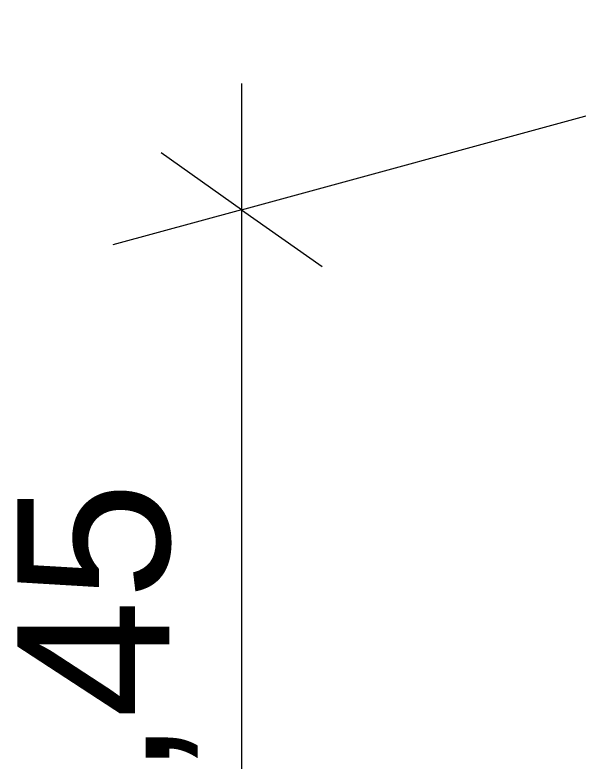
# Model space of a CAD drawing. Header units: metres. Extents: x 1.1 to 63.3, y -3.6 to 22.8.
# Drawn here: x 57.618 to 57.8492, y 17.8829 to 18.189 of the extents above; entities that cross this region are included whole.
import ezdxf

# ---------------------------------------------------------------- set-up
doc = ezdxf.new("R2010")
doc.units = ezdxf.units.M
doc.layers.add('A-ANNO-DIMS', color=7, linetype='Continuous', lineweight=5)
doc.layers.add('A-ANNO-DIMS-25', color=7, linetype='Continuous', lineweight=5)
doc.styles.add('Arial_3', font='arial.ttf', dxfattribs={"height": 0.0625})
doc.dimstyles.new('Diagonal_-_2_5_mm_Arial_-_Preto', dxfattribs={"dimscale": 0.3048, "dimtxt": 0.063766, "dimasz": 0.246063, "dimexe": 0.19685, "dimexo": 0.123031, "dimgap": 0.04101, "dimtad": 1, "dimrnd": 0.01, "dimzin": 0, "dimdsep": 46, "dimtxsty": 'Arial_3', "dimblk1": 'OBLIQUE', "dimblk2": 'OBLIQUE', "dimsah": 1, "dimcen": 0.09, "dimdle": 0.19685, "dimazin": 0, "dimtfac": 1, "dimtdec": 4, "dimtix": 1, "dimtmove": 0, "dimatfit": 3, "dimfxl": 1, "dimtvp": 1, "dimtolj": 1, "dimtzin": 0, "dimarcsym": 2})

# ---------------------------------------------------------------- blocks, each defined once
blk = doc.blocks.new('DIMBLOCK48-3D_DT_02')
at = {"layer": 'A-ANNO-DIMS-25'}
for p, q in [((57.71104, 18.10905), (57.97101, 18.17997)), ((57.71104, 18.16079), (57.71104, 17.66923)), ((57.71104, 18.10905), (57.65822, 18.09464)), ((57.71104, 17.72097), (57.76386, 17.73538)), ((57.71104, 17.72097), (57.69737, 17.71724))]:
    blk.add_line(p, q, dxfattribs=at)
at = {"layer": 'A-ANNO-DIMS-25', "lineweight": 20}
for p, q in [((57.71104, 18.10905), (57.67803, 18.13238)), ((57.71104, 18.10905), (57.74405, 18.08571)), ((57.71104, 17.72097), (57.67803, 17.7443)), ((57.71104, 17.72097), (57.74405, 17.69764))]:
    blk.add_line(p, q, dxfattribs=at)
at = {"layer": 'A-ANNO-DIMS-25', "color": 0, "insert": (57.6189, 17.82764), "char_height": 0.0625, "width": 0.2024823, "attachment_point": 1, "rotation": 90, "line_spacing_factor": 0.941778, "style": 'Arial_3'}
blk.add_mtext('0,45', dxfattribs=at)
blk = doc.blocks.new('_Oblique')
at = {"color": 0, "linetype": 'ByBlock', "lineweight": -2}
blk.add_line((-0.5, -0.5), (0.5, 0.5), dxfattribs=at)

msp = doc.modelspace()

# ---------------------------------------------------------------- dimensions: what is measured, and where the dimension line sits
at = {"layer": 'A-ANNO-DIMS'}
dim = msp.add_linear_dim(base=(57.71104, 17.70823), p1=(58.00402, 18.18897), p2=(57.66436, 17.70823), angle=90, dimstyle='Diagonal_-_2_5_mm_Arial_-_Preto', override={"dimpost": '<>', "dimfxl": 0.588627}, dxfattribs=at)
dim.commit()
dim.dimension.update_dxf_attribs({"geometry": 'DIMBLOCK48-3D_DT_02', "text_midpoint": (57.66663, 17.9486)})

doc.saveas('drawing.dxf')
